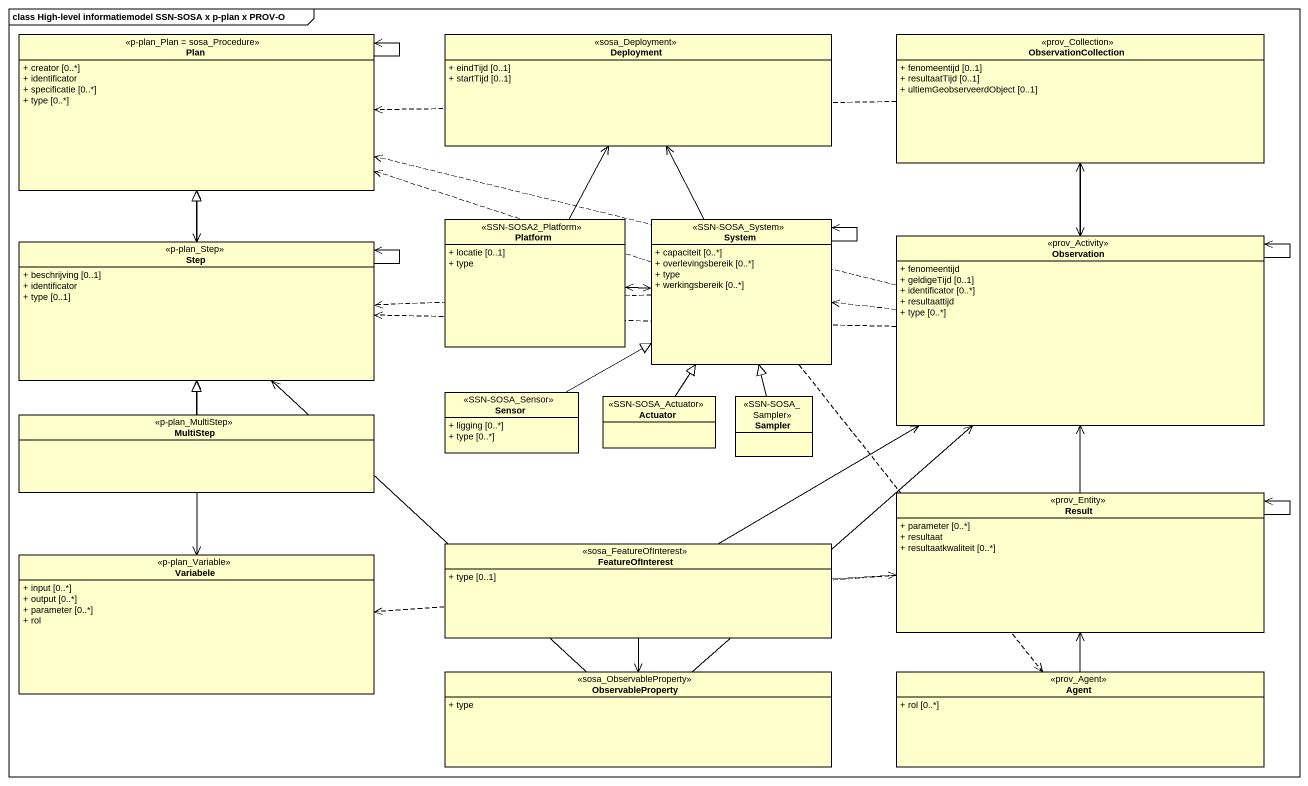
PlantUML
@startuml
mainframe class High-level informatiemodel SSN-SOSA x p-plan x PROV-O
hide circle
hide empty members
skinparam classAttributeIconSize 0
class Plan <<p-plan_Plan = sosa_Procedure>> {
  + creator [0..*]
  + identificator
  + specificatie [0..*]
  + type [0..*]
}
class Deployment <<sosa_Deployment>> {
  + eindTijd [0..1]
  + startTijd [0..1]
}
class ObservationCollection <<prov_Collection>> {
  + fenomeentijd [0..1]
  + resultaatTijd [0..1]
  + ultiemGeobserveerdObject [0..1]
}
class Step <<p-plan_Step>> {
  + beschrijving [0..1]
  + identificator
  + type [0..1]
}
class Platform <<SSN-SOSA2_Platform>> {
  + locatie [0..1]
  + type
}
class System <<SSN-SOSA_System>> {
  + capaciteit [0..*]
  + overlevingsbereik [0..*]
  + type
  + werkingsbereik [0..*]
}
class Observation <<prov_Activity>> {
  + fenomeentijd
  + geldigeTijd [0..1]
  + identificator [0..*]
  + resultaattijd
  + type [0..*]
}
class Sensor <<SSN-SOSA_Sensor>> {
  + ligging [0..*]
  + type [0..*]
}
class Actuator <<SSN-SOSA_Actuator>>
class Sampler <<SSN-SOSA_Sampler>>
class MultiStep <<p-plan_MultiStep>>
class Result <<prov_Entity>> {
  + parameter [0..*]
  + resultaat
  + resultaatkwaliteit [0..*]
}
class Variabele <<p-plan_Variable>> {
  + input [0..*]
  + output [0..*]
  + parameter [0..*]
  + rol
}
class FeatureOfInterest <<sosa_FeatureOfInterest>> {
  + type [0..1]
}
class ObservableProperty <<sosa_ObservableProperty>> {
  + type
}
class "Agent" as Agent_ <<prov_Agent>> {
  + rol [0..*]
}
Plan --> Plan
Plan --> Step
Plan --> Variabele
ObservationCollection .left.> Plan
ObservationCollection --> Observation
Step -up-> Plan
Step --> Step
Step --> Variabele
Step --> Variabele
Platform -up-> Deployment
Platform -right-> System
System .left.> Plan
System -up-> Deployment
System .left.> Step
System -left-> Platform
System --> System
System ..> Agent_
Observation .left.> Plan
Observation -up-> ObservationCollection
Observation .left.> Step
Observation .left.> System
Observation --> Observation
Sensor -right-|> System
Actuator -up-|> System
Sampler -up-|> System
MultiStep -up-|> Plan
MultiStep -up-|> Step
MultiStep -up-> Step
Result -up-> Observation
Result -up-> Observation
Result --> Result
Result .left.> Variabele
FeatureOfInterest -right-> Observation
FeatureOfInterest -right-> Result
FeatureOfInterest --> ObservableProperty
ObservableProperty -up-> Step
ObservableProperty -up-> Observation
Agent_ -up-> Observation
Agent_ -up-> Result
@enduml
